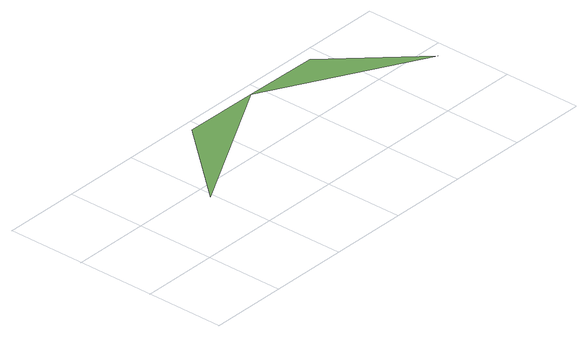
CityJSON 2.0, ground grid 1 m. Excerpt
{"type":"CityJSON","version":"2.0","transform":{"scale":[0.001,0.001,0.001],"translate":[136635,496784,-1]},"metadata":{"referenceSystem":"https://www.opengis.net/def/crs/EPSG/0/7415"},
"CityObjects":{
"plantcover1":{"type":"PlantCover","attributes":{"3df_class":"Forest","bgt_fysiekvoorkomen":"grasland agrarisch","bgt_status":"bestaand","identificatienamespace":"NL.IMGeo","begroeidterreindeeloptalud":"false","relatievehoogteligging":0,"aantal_punten":0},"geometry":[{"type":"MultiSurface","lod":"1","boundaries":[[[0,1,2]],[[3,1,4]]]}]}
},
"vertices":[
[933,796,120],[2838,1849,110],[1877,1873,100],[3800,1824,120],[4783,816,110]
]}
